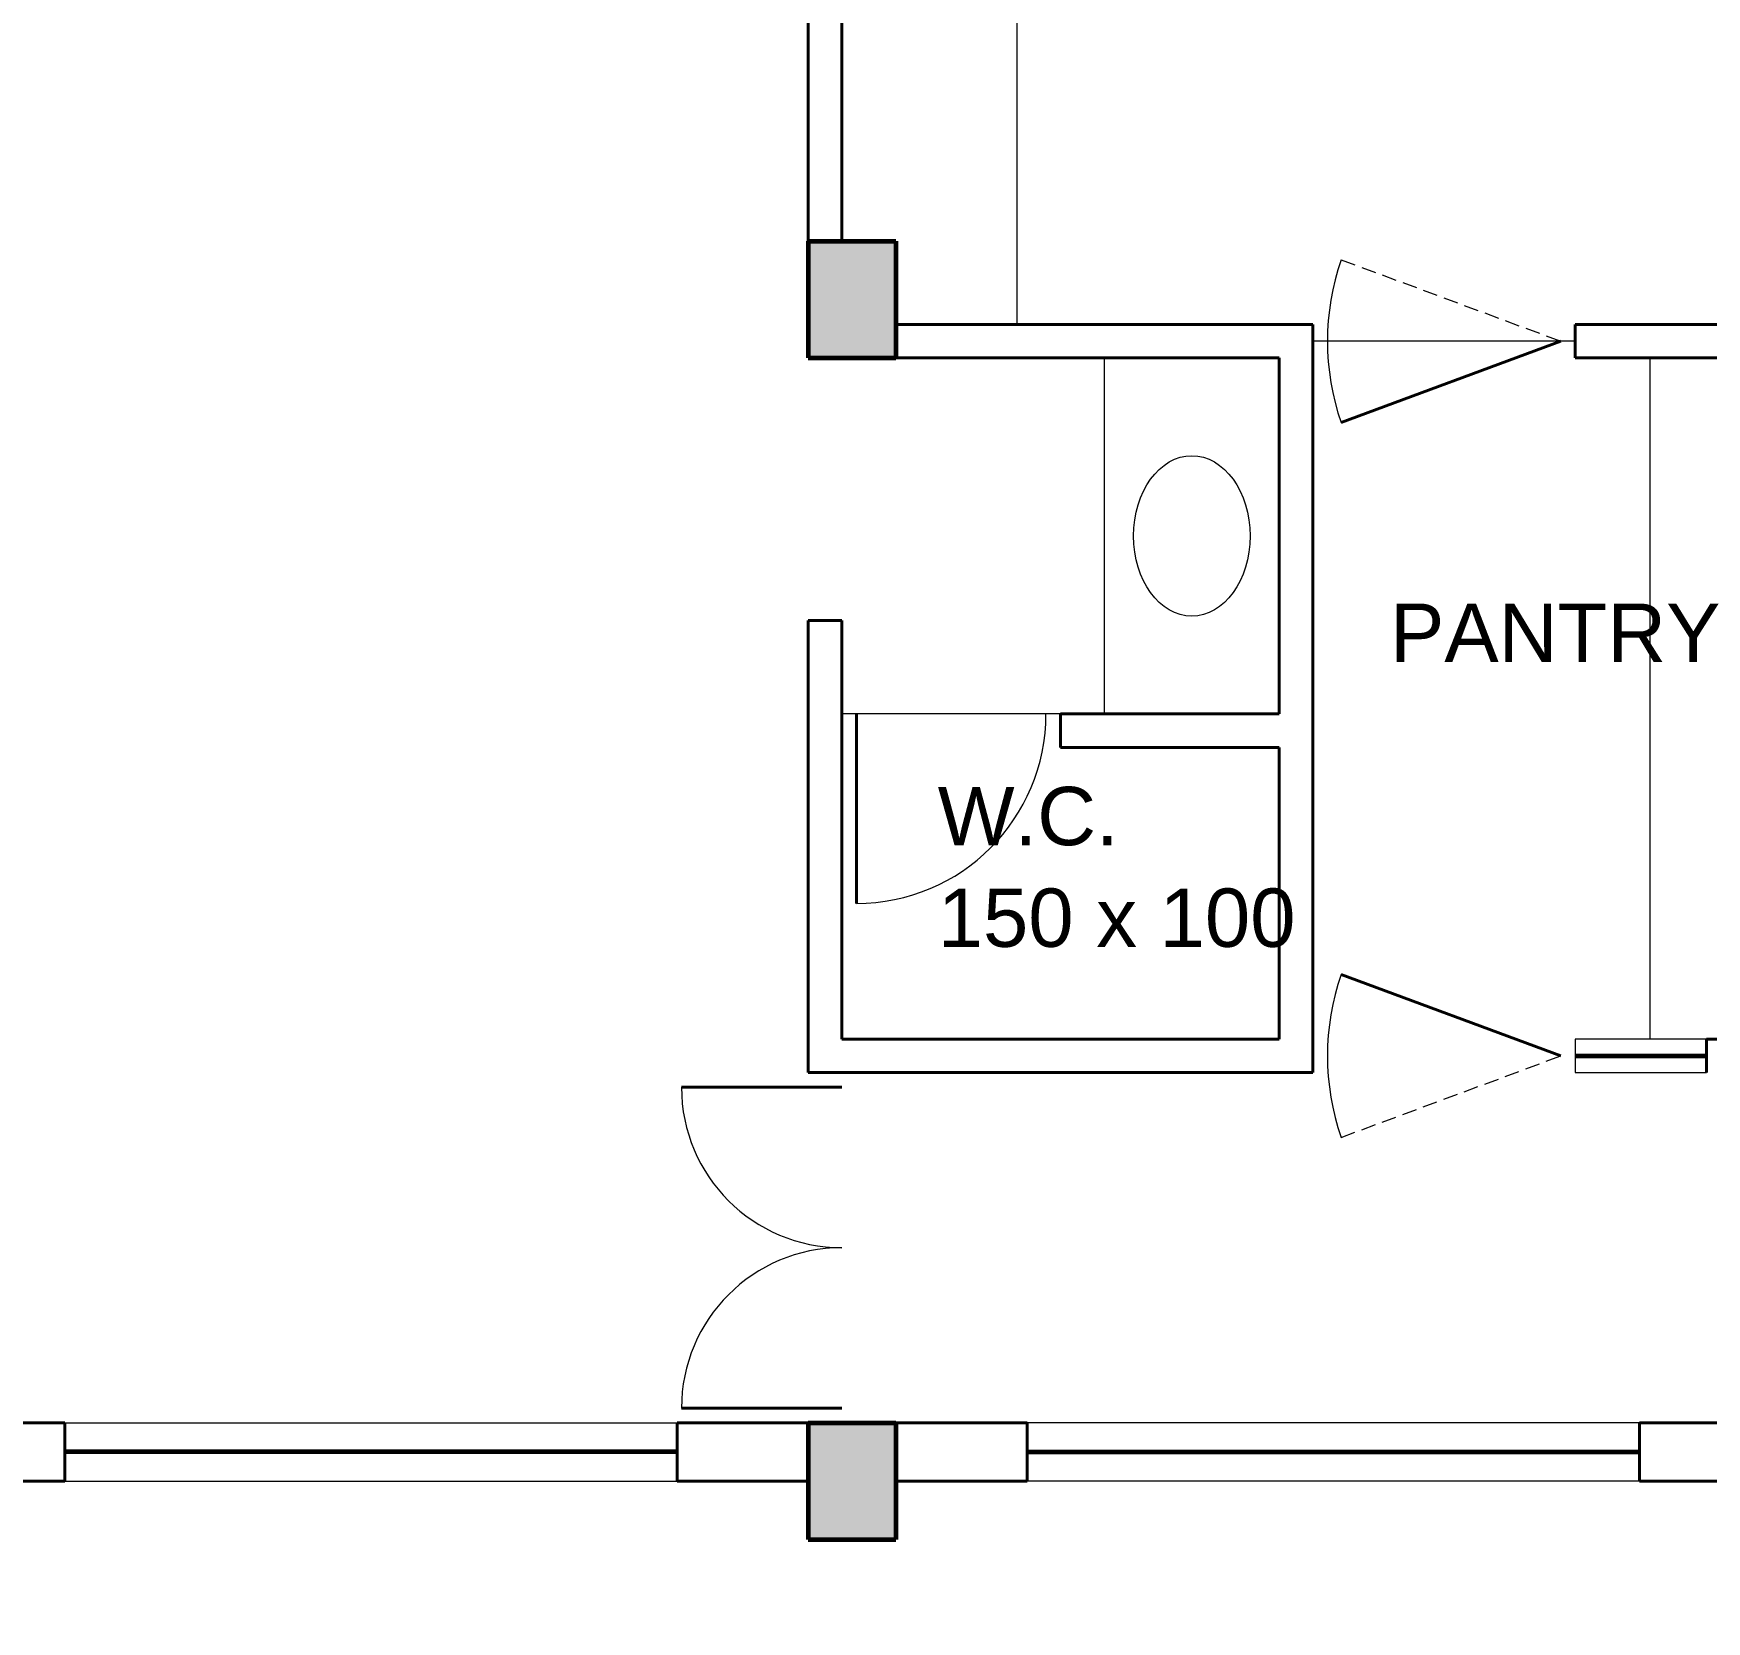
# Model space of a CAD drawing. Header units: millimetres. Extents: x -43527 to -16485, y 19062 to 36467.
# Drawn here: x -22383 to -21809, y 19892 to 20436 of the extents above; entities that cross this region are included whole.
import ezdxf

# ---------------------------------------------------------------- set-up
doc = ezdxf.new("R2010")
doc.units = ezdxf.units.MM
doc.header["$LTSCALE"] = 10
doc.linetypes.add('DASHED', pattern=[0.75, 0.5, -0.25])
for name, color, linetype, lineweight in [('door', 30, 'Continuous', 15), ('elevation', 2, 'Continuous', 20), ('projection', 181, 'DASHED', 13), ('TEXT', 6, 'Continuous', 25), ('THI.', 5, 'Continuous', 60), ('THIN', 241, 'Continuous', 5), ('WALL', 4, 'Continuous', 40)]:
    doc.layers.add(name, color=color, linetype=linetype, lineweight=lineweight)
doc.styles.get("Standard").update_dxf_attribs({"font": 'arial.ttf', "height": 18})

msp = doc.modelspace()

# ---------------------------------------------------------------- hatches: boundary and pattern name
at = {"layer": 'THIN'}
h = msp.add_hatch(color=256, dxfattribs=at)
h.paths.add_polyline_path([(-22747.29, 20829.784), (-22777.29, 20829.784), (-22777.29, 20789.784), (-22747.29, 20789.784)])
h.paths.add_polyline_path([(-22417.29, 20829.784), (-22447.29, 20829.784), (-22447.29, 20789.784), (-22417.29, 20789.784)])
h.paths.add_polyline_path([(-22087.29, 20829.784), (-22117.29, 20829.784), (-22117.29, 20789.784), (-22087.29, 20789.784)])
h.paths.add_polyline_path([(-21757.29, 20829.784), (-21787.29, 20829.784), (-21787.29, 20789.784), (-21757.29, 20789.784)])
h.paths.add_polyline_path([(-21427.29, 20829.784), (-21457.29, 20829.784), (-21457.29, 20789.784), (-21427.29, 20789.784)])
h.paths.add_polyline_path([(-21097.29, 20829.784), (-21127.29, 20829.784), (-21127.29, 20789.784), (-21097.29, 20789.784)])
h.paths.add_polyline_path([(-20767.29, 20829.784), (-20797.29, 20829.784), (-20797.29, 20789.784), (-20767.29, 20789.784)])
h.paths.add_polyline_path([(-20487.29, 20554.784), (-20527.29, 20554.784), (-20527.29, 20524.784), (-20487.29, 20524.784)])
h.paths.add_polyline_path([(-20487.29, 20354.784), (-20527.29, 20354.784), (-20527.29, 20324.784), (-20487.29, 20324.784)])
h.paths.add_polyline_path([(-20767.29, 20364.784), (-20797.29, 20364.784), (-20797.29, 20324.784), (-20767.29, 20324.784)])
h.paths.add_polyline_path([(-21097.29, 20364.784), (-21127.29, 20364.784), (-21127.29, 20324.784), (-21097.29, 20324.784)])
h.paths.add_polyline_path([(-21427.29, 20364.784), (-21457.29, 20364.784), (-21457.29, 20324.784), (-21427.29, 20324.784)])
h.paths.add_polyline_path([(-21757.29, 20364.784), (-21787.29, 20364.784), (-21787.29, 20324.784), (-21757.29, 20324.784)])
h.paths.add_polyline_path([(-22087.29, 20364.784), (-22117.29, 20364.784), (-22117.29, 20324.784), (-22087.29, 20324.784)])
h.paths.add_polyline_path([(-22417.29, 20364.784), (-22447.29, 20364.784), (-22447.29, 20324.784), (-22417.29, 20324.784)])
h.paths.add_polyline_path([(-22747.29, 20364.784), (-22777.29, 20364.784), (-22777.29, 20324.784), (-22747.29, 20324.784)])
h.paths.add_polyline_path([(-22747.29, 19959.784), (-22777.29, 19959.784), (-22777.29, 19919.784), (-22747.29, 19919.784)])
h.paths.add_polyline_path([(-22417.29, 19959.784), (-22447.29, 19959.784), (-22447.29, 19919.784), (-22417.29, 19919.784)])
h.paths.add_polyline_path([(-22087.29, 19959.784), (-22117.29, 19959.784), (-22117.29, 19919.784), (-22087.29, 19919.784)])
h.paths.add_polyline_path([(-21757.29, 19959.784), (-21787.29, 19959.784), (-21787.29, 19919.784), (-21757.29, 19919.784)])
h.paths.add_polyline_path([(-21427.29, 19959.784), (-21457.29, 19959.784), (-21457.29, 19919.784), (-21427.29, 19919.784)])
h.paths.add_polyline_path([(-21097.29, 19944.784, 1), (-21127.29, 19944.784, 1)])
h.paths.add_polyline_path([(-20767.29, 19959.784), (-20797.29, 19959.784), (-20797.29, 19919.784), (-20767.29, 19919.784)])
h.paths.add_polyline_path([(-20487.29, 19959.784), (-20527.29, 19959.784), (-20527.29, 19929.784), (-20487.29, 19929.784)])
h.paths.add_polyline_path([(-20487.29, 19759.784), (-20527.29, 19759.784), (-20527.29, 19729.784), (-20487.29, 19729.784)])
h.paths.add_polyline_path([(-20757.29, 19644.784), (-20797.29, 19644.784), (-20797.29, 19614.784), (-20757.29, 19614.784)])
h.paths.add_polyline_path([(-21097.29, 19644.784), (-21137.29, 19644.784), (-21137.29, 19614.784), (-21097.29, 19614.784)])
h.paths.add_polyline_path([(-21427.29, 19644.784), (-21467.29, 19644.784), (-21467.29, 19614.784), (-21427.29, 19614.784)])
h.paths.add_polyline_path([(-21427.29, 19194.784), (-21467.29, 19194.784), (-21467.29, 19164.784), (-21427.29, 19164.784)])
h.paths.add_polyline_path([(-21097.29, 19194.784), (-21137.29, 19194.784), (-21137.29, 19164.784), (-21097.29, 19164.784)])
h.paths.add_polyline_path([(-20757.29, 19194.784), (-20797.29, 19194.784), (-20797.29, 19164.784), (-20757.29, 19164.784)])

# ---------------------------------------------------------------- linework, layer by layer
at = {"layer": 'door'}
for p, q in [((-21854.29, 20330.534), (-21944.29, 20330.534)), ((-22030.79, 20202.784), (-22105.79, 20202.784))]:
    msp.add_line(p, q, dxfattribs=at)
for centre, radius, start, end in [((-21854.29, 20330.534), 85, 160.822331, 199.177669), ((-22100.79, 20202.784), 65, 270, 360), ((-21854.29, 20085.534), 85, 160.822331, 199.177669), ((-22105.79, 20074.784), 55, 180, 270), ((-22105.79, 19964.784), 55, 90, 180)]:
    msp.add_arc(centre, radius, start, end, dxfattribs=at)
at = {"layer": 'elevation'}
for p, q in [((-22045.79, 20729.784), (-22045.79, 20336.284)), ((-22015.79, 20324.784), (-22015.79, 20202.784)), ((-21828.79, 20324.784), (-21828.79, 20091.284)), ((-21854.29, 20091.284), (-21854.29, 20079.784)), ((-21809.29, 20091.284), (-21854.29, 20091.284)), ((-21854.29, 20079.784), (-21809.29, 20079.784)), ((-22372.29, 19959.784), (-22162.29, 19959.784)), ((-21832.29, 19959.784), (-22042.29, 19959.784)), ((-22372.29, 19939.784), (-22162.29, 19939.784)), ((-21832.29, 19939.784), (-22042.29, 19939.784))]:
    msp.add_line(p, q, dxfattribs=at)
msp.add_ellipse((-21985.79, 20263.784), major_axis=(0, 27.5), ratio=0.7272727, dxfattribs=at)
at = {"layer": 'projection'}
for p, q in [((-21934.572, 20358.456), (-21859.29, 20330.534)), ((-21934.572, 20057.611), (-21859.29, 20085.534))]:
    msp.add_line(p, q, dxfattribs=at)
at = {"layer": 'THI.'}
for p, q in [((-22117.29, 20364.784), (-22117.29, 20324.784)), ((-22117.29, 20364.784), (-22087.29, 20364.784)), ((-22087.29, 20364.784), (-22087.29, 20324.784)), ((-22117.29, 20324.784), (-22087.29, 20324.784)), ((-21854.29, 20085.534), (-21809.29, 20085.534)), ((-22117.29, 19959.784), (-22087.29, 19959.784)), ((-22117.29, 19959.784), (-22117.29, 19919.784)), ((-22087.29, 19959.784), (-22087.29, 19919.784)), ((-22162.29, 19949.784), (-22372.29, 19949.784)), ((-22042.29, 19949.784), (-21832.29, 19949.784)), ((-22117.29, 19919.784), (-22087.29, 19919.784))]:
    msp.add_line(p, q, dxfattribs=at)
at = {"layer": 'WALL'}
for p, q in [((-22117.29, 20789.784), (-22117.29, 20364.784)), ((-22105.79, 20789.784), (-22105.79, 20364.784)), ((-22087.29, 20336.284), (-21944.29, 20336.284)), ((-21944.29, 20336.284), (-21944.29, 20079.784)), ((-21787.29, 20336.284), (-21854.29, 20336.284)), ((-21854.29, 20324.784), (-21854.29, 20336.284)), ((-21934.572, 20302.611), (-21859.29, 20330.534)), ((-22087.29, 20324.784), (-21955.79, 20324.784)), ((-21955.79, 20324.784), (-21955.79, 20202.784)), ((-21787.29, 20324.784), (-21854.29, 20324.784)), ((-22105.79, 20234.784), (-22117.29, 20234.784)), ((-22117.29, 20079.784), (-22117.29, 20234.784)), ((-22105.79, 20234.784), (-22105.79, 20091.284)), ((-22100.79, 20202.784), (-22100.79, 20137.784)), ((-22030.79, 20202.784), (-21955.79, 20202.784)), ((-22030.79, 20202.784), (-22030.79, 20191.284)), ((-22030.79, 20191.284), (-21955.79, 20191.284)), ((-21955.79, 20191.284), (-21955.79, 20091.284)), ((-21934.572, 20113.456), (-21859.29, 20085.534)), ((-22105.79, 20091.284), (-21955.79, 20091.284)), ((-21768.79, 20091.284), (-21809.29, 20091.284)), ((-21809.29, 20091.284), (-21809.29, 20079.784)), ((-22117.29, 20079.784), (-21944.29, 20079.784)), ((-22160.79, 20074.784), (-22105.79, 20074.784)), ((-22417.29, 19959.784), (-22372.29, 19959.784)), ((-22372.29, 19959.784), (-22372.29, 19939.784)), ((-22162.29, 19959.784), (-22162.29, 19939.784)), ((-22162.29, 19959.784), (-22117.29, 19959.784)), ((-22160.79, 19964.784), (-22105.79, 19964.784)), ((-22042.29, 19959.784), (-22087.29, 19959.784)), ((-22042.29, 19959.784), (-22042.29, 19939.784)), ((-21832.29, 19959.784), (-21832.29, 19939.784)), ((-21787.29, 19959.784), (-21832.29, 19959.784)), ((-22417.29, 19939.784), (-22372.29, 19939.784)), ((-22162.29, 19939.784), (-22117.29, 19939.784)), ((-22042.29, 19939.784), (-22087.29, 19939.784)), ((-21787.29, 19939.784), (-21832.29, 19939.784))]:
    msp.add_line(p, q, dxfattribs=at)

# ---------------------------------------------------------------- texts
at = {"layer": 'TEXT'}
for s, p in [('PANTRY', (-21917.831, 20220.582)), ('W.C.', (-22072.932, 20157.752)), ('150 x 100', (-22072.932, 20122.912))]:
    msp.add_text(s, height=20, dxfattribs=at).set_placement(p)

doc.saveas('drawing.dxf')
